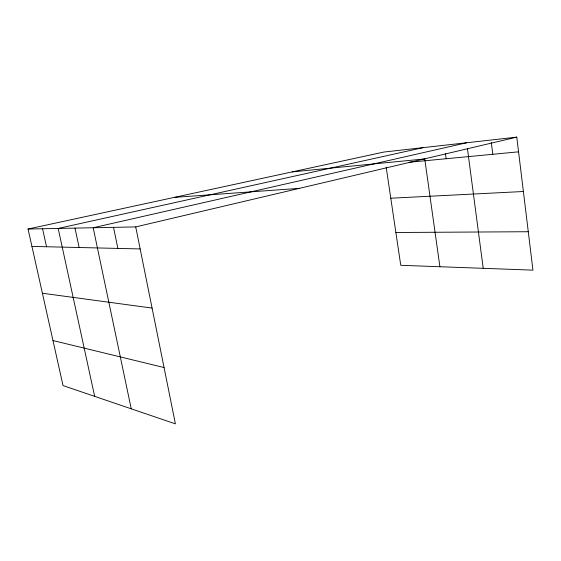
<?xml version="1.0" encoding="UTF-8"?>
<svg xmlns="http://www.w3.org/2000/svg" width="561" height="561" viewBox="0 0 561 561"><rect width="100%" height="100%" fill="white"/><g stroke="black" fill="none" stroke-linecap="round" stroke-linejoin="round"><path stroke-width="0.84" d="M135.727 226.91L175.411 423.864L63.042 385.589L28.05 229.035L135.727 226.91L516.779 137.136L532.95 270.143L400.757 265.304L386.164 167.094M466.668 142.76L93.182 227.752L131.239 408.815M423.155 147.634L58.169 228.439L94.669 396.361M28.05 229.035L383.927 152.038L516.779 137.136M292.141 171.897L423.941 159.008M409.081 162.276L518.56 151.828M174.345 197.381L299.427 188.349M390.793 198.222L523.385 191.504M395.884 232.492L528.28 231.728M31.935 246.412L140.166 248.937M42.398 293.235L152.087 308.08M52.972 340.541L164.064 367.539M42.566 228.748L46.535 246.749M74.992 228.11L79.143 247.513M113.525 227.352L117.866 248.418M424.656 158.3L439.901 266.734M445.483 153.686L446.17 158.735M467.467 148.819L483.217 268.326M491.317 142.543L492.803 154.289"/></g></svg>
